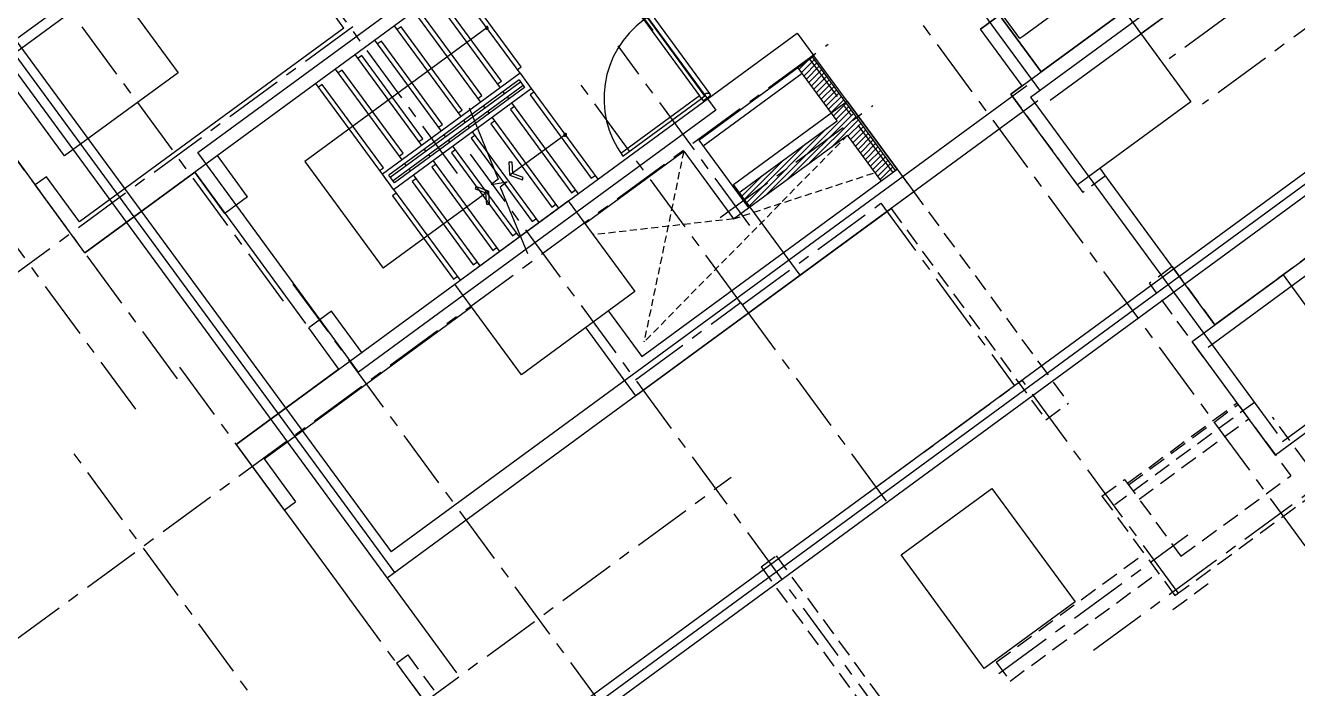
# Model space of a CAD drawing. Header units: millimetres. Extents: x 75184266 to 76346726, y -35077925 to -33679385.
# Drawn here: x 75481013 to 75494567, y -34980270 to -34973203 of the extents above; entities that cross this region are included whole.
import ezdxf

# ---------------------------------------------------------------- set-up
doc = ezdxf.new("R2010")
doc.units = ezdxf.units.MM
doc.header["$LTSCALE"] = 50
doc.header["$MEASUREMENT"] = 0
for name, pattern in [('CENTER', [2, 1.25, -0.25, 0.25, -0.25]), ('HID', [2.3, 1.5, -0.8]), ('HIDDEN2', [0.1875, 0.125, -0.0625]), ('XR-1F-PLAN$0$CEN', [62, 60, -1, 0, -1]), ('XR-1F-PLAN$0$HIDDEN', [0.375, 0.25, -0.125]), ('XR-지하3층$0$H', [1.3, 0.8, -0.5]), ('XR-지하3층$0$HIDDEN', [0.375, 0.25, -0.125])]:
    doc.linetypes.add(name, pattern=pattern)
doc.layers.get('Defpoints').update_dxf_attribs({"color": 51, "linetype": 'CONTINUOUS'})
for name, color, linetype in [('AA-MKXS', 3, 'CONTINUOUS'), ('CEN', 1, 'CENTER'), ('PLAN-ALL-DOOR', 4, 'CONTINUOUS'), ('XR-1F-PLAN$0$A-CEN02', 27, 'XR-1F-PLAN$0$CEN'), ('XR-1F-PLAN$0$A-DOR-FRAME', 7, 'CONTINUOUS'), ('XR-1F-PLAN$0$A-DOR-GL', 142, 'CONTINUOUS'), ('XR-1F-PLAN$0$A-DOR-HID', 9, 'XR-1F-PLAN$0$HIDDEN'), ('XR-1F-PLAN$0$A-DOR-TRACE', 8, 'CONTINUOUS'), ('XR-1F-PLAN$0$A-FRAME', 1, 'CONTINUOUS'), ('XR-1F-PLAN$0$A-HDCP7', 7, 'CONTINUOUS'), ('XR-1F-PLAN$0$A-WIN-ELE8', 8, 'CONTINUOUS'), ('XR-지하3층$0$CON', 2, 'CONTINUOUS')]:
    doc.layers.add(name, color=color, linetype=linetype)
doc.layers.add('건축', color=8, linetype='CONTINUOUS', plot=False)

# ---------------------------------------------------------------- blocks, each defined once
blk = doc.blocks.new('XR-1F-PLAN$0$A$C10B20476')
at = {"layer": 'Defpoints'}
for p, q in [((134, 35), (110, 35)), ((110, 35), (110, 0)), ((134, 35), (134, 0))]:
    blk.add_line(p, q, dxfattribs=at)
at = {"layer": 'XR-1F-PLAN$0$A-CEN02', "linetype": 'Continuous'}
blk.add_line((318, 80), (0, 80), dxfattribs=at)
at = {"layer": 'XR-1F-PLAN$0$A-FRAME'}
for p, q in [((144, 80), (110, 80)), ((110, 56), (144, 56)), ((110, 43), (144, 43)), ((144, 20), (134, 20))]:
    blk.add_line(p, q, dxfattribs=at)
for points in [[(88, 20), (88, 80)], [(110, 35), (110, 80)], [(122, 48), (144, 48), (144, 20), (238, 20), (238, 80), (144, 80), (144, 51), (122, 51), (122, 48)]]:
    blk.add_lwpolyline(points, dxfattribs=at)
blk = doc.blocks.new('XR-1F-PLAN$0$A$C491451C1')
at = {"layer": 'Defpoints'}
for p, q in [((15, 208), (-20, 208)), ((15, 184), (-20, 184)), ((15, 184), (15, 208)), ((45, 208), (45, 184)), ((45, 208), (80, 208)), ((45, 184), (80, 184))]:
    blk.add_line(p, q, dxfattribs=at)
at = {"layer": 'XR-1F-PLAN$0$A-CEN02', "linetype": 'Continuous'}
blk.add_line((30, 0), (30, 318), dxfattribs=at)
at = {"layer": 'XR-1F-PLAN$0$A-FRAME'}
for p, q in [((0, 174), (0, 184)), ((24, 208), (24, 174)), ((37, 208), (37, 174)), ((60, 174), (60, 184))]:
    blk.add_line(p, q, dxfattribs=at)
for points in [[(0, 230), (60, 230)], [(29, 196), (29, 174), (0, 174), (0, 80), (60, 80), (60, 174), (32, 174), (32, 196), (29, 196)], [(15, 208), (45, 208)]]:
    blk.add_lwpolyline(points, dxfattribs=at)
blk = doc.blocks.new('XR-1F-PLAN$0$A$C7F517DA1')
at = {"layer": 'XR-1F-PLAN$0$A-DOR-FRAME', "ltscale": 0.5, "elevation": 0}
for points in [[(50, 1675), (60, 1675), (60, 1690), (75, 1690), (75, 1675), (85, 1675), (85, 1775), (50, 1775)], [(50, 925), (10, 925), (10, 825), (50, 825)], [(990, 925), (950, 925), (950, 825), (990, 825)]]:
    blk.add_lwpolyline(points, close=True, dxfattribs=at)
blk.add_lwpolyline([(50, 875), (50, 975), (60, 975), (60, 960), (75, 960), (75, 975), (85, 975), (85, 875), (50, 875)], dxfattribs=at)
at = {"layer": 'XR-1F-PLAN$0$A-DOR-GL', "elevation": 0}
blk.add_lwpolyline([(62, 962), (72, 962), (72, 1687), (62, 1687)], close=True, dxfattribs=at)
at = {"layer": 'XR-1F-PLAN$0$A-DOR-HID', "ltscale": 2, "elevation": 0}
blk.add_lwpolyline([(50, 875), (50, 775), (60, 775), (60, 790), (75, 790), (75, 775), (85, 775), (85, 875), (50, 875)], dxfattribs=at)
for points in [[(62, 788), (72, 788), (72, 63), (62, 63)], [(50, 75), (60, 75), (60, 60), (75, 60), (75, 75), (85, 75), (85, -25), (50, -25)]]:
    blk.add_lwpolyline(points, close=True, dxfattribs=at)
at = {"layer": 'XR-1F-PLAN$0$A-DOR-HID', "ltscale": 2}
blk.add_arc((50, 875, 0), 900, 270, 0, dxfattribs=at)
at = {"layer": 'XR-1F-PLAN$0$A-DOR-TRACE'}
blk.add_arc((50, 875, 0), 900, 0, 90, dxfattribs=at)
at = {"layer": 'XR-1F-PLAN$0$A-WIN-ELE8'}
for p, q in [((85, 890, 0), (950, 890, 0)), ((85, 860, 0), (950, 860, 0))]:
    blk.add_line(p, q, dxfattribs=at)
blk = doc.blocks.new('SW-4.05')
at = {"layer": 'AA-MKXS', "ltscale": 0.5}
for p, q in [((0, -200), (0, 0)), ((3250, -200, 0), (3250, 0, 0))]:
    blk.add_line(p, q, dxfattribs=at)
at = {"layer": 'XR-1F-PLAN$0$A-DOR-GL', "elevation": 0}
for points in [[(1095, -154), (1095, -178), (2105, -178), (2105, -154)], [(3195, -154), (3195, -178), (2135, -178), (2135, -154)]]:
    blk.add_lwpolyline(points, close=True, dxfattribs=at)
at = {"layer": 'XR-1F-PLAN$0$A-FRAME'}
for p, q in [((10, -200), (10, -178)), ((70, -200), (70, -178)), ((2090, -200), (2090, -178)), ((2150, -200), (2150, -178)), ((3180, -200, 0), (3180, -178, 0)), ((3240, -200, 0), (3240, -178, 0))]:
    blk.add_line(p, q, dxfattribs=at)
at = {"layer": 'XR-1F-PLAN$0$A-HDCP7', "elevation": 0}
blk.add_lwpolyline([(1350, -200), (1050, -200), (1050, -215), (1350, -215)], close=True, dxfattribs=at)
at = {"layer": 'XR-1F-PLAN$0$A-WIN-ELE8'}
for p, q in [((2090, -50, 0), (1110, -50, 0)), ((3180, -50, 0), (2150, -50, 0)), ((3180, -200, 0), (1110, -200, 0))]:
    blk.add_line(p, q, dxfattribs=at)
at = {"layer": 'XR-1F-PLAN$0$A-DOR-FRAME', "ltscale": 600, "extrusion": (0, 0, -1), "xscale": -1, "zscale": -1, "rotation": 2.5358915e-09}
blk.add_blockref('XR-1F-PLAN$0$A$C7F517DA1', (-60, -1025, 0), dxfattribs=at)
at = {"layer": 'XR-1F-PLAN$0$A-FRAME', "extrusion": (0, 0, -1), "zscale": -1, "rotation": 90.00000000253594}
blk.add_blockref('XR-1F-PLAN$0$A$C10B20476', (10, -288, 0), dxfattribs=at)
at = {"layer": 'XR-1F-PLAN$0$A-FRAME', "ltscale": 0.5, "extrusion": (0, 0, -1), "xscale": -1, "zscale": -1, "rotation": 180}
for p in [(-1110, 30, 0), (-2150, 30, 0)]:
    blk.add_blockref('XR-1F-PLAN$0$A$C491451C1', p, dxfattribs=at)
at = {"layer": 'XR-1F-PLAN$0$A-FRAME', "xscale": -1, "rotation": 269.999999997464}
blk.add_blockref('XR-1F-PLAN$0$A$C10B20476', (3160, -288, 0), dxfattribs=at)
blk = doc.blocks.new('A$C5C415861-flat-1')
at = {"layer": 'PLAN-ALL-DOOR', "ltscale": 10}
for p, q in [((-546, 1036), (-546, -4)), ((-511, -4), (-511, 1036)), ((-576, -4), (-576, -104)), ((-546, -4), (-576, -4)), ((-576, -104), (-551, -104)), ((-551, -104), (-531, -74)), ((-546, -46), (-546, -4)), ((-531, -46), (-546, -46)), ((-531, -74), (-531, -46)), ((479, -74), (479, -46)), ((479, -46), (494, -46)), ((499, -104), (479, -74)), ((494, -46), (494, -4)), ((494, -4), (524, -4)), ((524, -104), (499, -104)), ((524, -4), (524, -104))]:
    blk.add_line(p, q, dxfattribs=at)
at = {"layer": 'PLAN-ALL-DOOR', "color": 8}
for p, q in [((499, -104), (-551, -104)), ((479, -46), (-531, -46)), ((494, -4), (-511, -4))]:
    blk.add_line(p, q, dxfattribs=at)
at = {"layer": 'PLAN-ALL-DOOR'}
blk.add_line((-546, -4), (-511, -4), dxfattribs=at)
at = {"layer": 'PLAN-ALL-DOOR', "color": 8, "ltscale": 10}
blk.add_arc((-546, -4), 1040, 0, 90, dxfattribs=at)
blk = doc.blocks.new('XR-지하3층$0$기둥 0620')
at = {"layer": 'XR-지하3층$0$CON', "ltscale": 0.5}
blk.add_lwpolyline([(-600, 0), (600, 0), (600, 1500), (-600, 1500)], close=True, dxfattribs=at)

msp = doc.modelspace()

# ---------------------------------------------------------------- hatches: boundary and pattern name
at = {"layer": '건축', "ltscale": 0.5}
h = msp.add_hatch(dxfattribs=at)
h.set_pattern_fill('ANSI31', color=256, scale=350, style=0)
h.set_pattern_definition([(45, (4164850.716, -747183.476), (-30.935921677, 30.935921677), [])])
h.paths.add_polyline_path([(75489773.7, -34974371.5), (75488717.3, -34975146.1), (75488604.9, -34974992.9), (75489661.4, -34974218.3), (75489244.5, -34973649.8), (75489397.7, -34973537.4), (75490284.7, -34974747.1), (75490131.5, -34974859.4)])

# ---------------------------------------------------------------- linework, layer by layer
at = {"layer": 'CEN', "ltscale": 10}
for p, q in [((75489544.9, -34971793.4), (75498387.4, -34983852.7)), ((75484499.9, -34973216.5), (75479218.2, -34977089.2)), ((75480060.5, -34980371.5), (75489564.6, -34973402.6)), ((75488732.1, -34975335.5), (75487327.2, -34973419.5)), ((75490256.5, -34974767.8), (75489363.6, -34973550)), ((75488414.1, -34975250.6), (75490043.6, -34974055.8)), ((75485750.6, -34974575.5), (75490269.7, -34980738.6)), ((75488651.1, -34976180.5), (75490126.9, -34975098.4)), ((75490126.9, -34975098.4), (75491552, -34977041.9)), ((75483863.6, -34975959.2), (75488370.8, -34982106.2)), ((75487512.4, -34976978.2), (75488633.4, -34976156.3)), ((75488633.4, -34976156.3), (75490194.5, -34978285.3)), ((75492394.5, -34979858.9), (75496879.4, -34976570.4)), ((75482653.9, -34976846.2), (75486979.1, -34982744.8)), ((75489979.4, -34978195), (75491632.6, -34976982.8)), ((75493293.9, -34979248.5), (75491632.6, -34976982.8)), ((75481899.5, -34982879.5), (75488533.3, -34978015.3)), ((75491383.8, -34980110.3), (75493399.3, -34978632.4))]:
    msp.add_line(p, q, dxfattribs=at)
for points in [[(75485615.7, -34974780.4), (75480509, -34967816)], [(75483760.9, -34976140.4), (75478955.8, -34969587.3)], [(75482188.3, -34977293.5), (75476901.3, -34970083.2)], [(75497902.3, -34970110.1), (75493199.9, -34973558.1)], [(75482631.9, -34976968.3), (75477826.8, -34970415.2)], [(75498257, -34970594), (75493554.7, -34974042)], [(75486412.5, -34971504), (75487696.3, -34973254.8)], [(75488633.4, -34976156.3), (75486871.6, -34973753.6)], [(75496524.6, -34976086.6), (75494371.8, -34977665.1)], [(75490327.1, -34989762.9), (75481484.6, -34977703.6)]]:
    msp.add_lwpolyline(points, dxfattribs=at)
at = {"layer": '건축', "ltscale": 0.5}
for p, q in [((75506108.4, -34966369.1), (75484531.9, -34982188.9)), ((75506167.6, -34966449.7), (75481284.5, -34984693.8)), ((75506226.7, -34966530.4), (75484650.2, -34982350.2)), ((75476387.3, -34967359), (75484946.2, -34979033.2)), ((75480905.9, -34973353.1), (75487526.4, -34968499.3)), ((75491511.6, -34973934.3), (75492721.2, -34973047.3)), ((75492721.2, -34973047.3), (75493430.8, -34974015)), ((75491682.5, -34973846.1), (75484908.6, -34978812.7)), ((75491800.8, -34974007.4), (75484865.5, -34979092.3)), ((75488559, -34974896.4), (75489768.6, -34974009.4)), ((75489768.6, -34974009.4), (75490478.2, -34974977.2)), ((75492221.1, -34974902), (75491511.6, -34973934.3)), ((75493430.8, -34974015), (75492221.1, -34974902)), ((75483380.2, -34975029.5, 0), (75483058, -34974589.9)), ((75489268.6, -34975864.1), (75488559, -34974896.4)), ((75485587.1, -34975959.1), (75486796.8, -34975072.1)), ((75486796.8, -34975072.1), (75487506.4, -34976039.8)), ((75490478.2, -34974977.2), (75489268.6, -34975864.1)), ((75486296.7, -34976926.8), (75485587.1, -34975959.1)), ((75487506.4, -34976039.8), (75486296.7, -34976926.8)), ((75484595.4, -34976686.7), (75484273.1, -34976247.2, 0)), ((75484353.5, -34976864.1), (75484031.2, -34976424.6))]:
    msp.add_line(p, q, dxfattribs=at)
at = {"layer": '건축', "linetype": 'HIDDEN2', "ltscale": 30}
for p, q in [((75484404.7, -34973230.4), (75483106.8, -34971460.3)), ((75490300.8, -34974735.2), (75492128, -34977227.1)), ((75492522.2, -34974805.2), (75492280.3, -34974982.6)), ((75492522.2, -34974805.2), (75492463.1, -34974724.6)), ((75490236.3, -34975154.6), (75491886.1, -34977404.5)), ((75491886.1, -34977404.5), (75492128, -34977227.1)), ((75494228.7, -34977639.9), (75494494.8, -34978002.7)), ((75492483.3, -34978219), (75492725.2, -34978041.6)), ((75492725.2, -34978041.6), (75493325.4, -34978860.2)), ((75493260.9, -34979279.5), (75494914.1, -34978067.3)), ((75493325.4, -34978860.2), (75494494.8, -34978002.7)), ((75492483.3, -34978219), (75493260.9, -34979279.5)), ((75488850.9, -34978972.8), (75489012.2, -34978854.5)), ((75489012.2, -34978854.5), (75490242.2, -34980531.9)), ((75491356.1, -34979987.9), (75492932.7, -34978831.9)), ((75488850.9, -34978972.8), (75489921.2, -34980432.5)), ((75491504, -34980189.6), (75493080.5, -34979033.5)), ((75484965.6, -34979998.9), (75485086.6, -34979910.2)), ((75485086.6, -34979910.2), (75485530.1, -34980515)), ((75484965.6, -34979998.9), (75485409.1, -34980603.7)), ((75491356.1, -34979987.9), (75491504, -34980189.6))]:
    msp.add_line(p, q, dxfattribs=at)
at = {"layer": '건축'}
for p, q in [((75486864.4, -34971798.9), (75481646.7, -34975624.8)), ((75492898.6, -34973289.2), (75494108.3, -34972402.2)), ((75491189, -34973240.7), (75491390.6, -34973092.9)), ((75491834.1, -34973697.7), (75491390.6, -34973092.9)), ((75484404.7, -34973230.4), (75481590.3, -34975294.1)), ((75483256.7, -34977668.3), (75489236.5, -34973283.6)), ((75489236.5, -34973283.6), (75489413.8, -34973525.6)), ((75491632.5, -34973845.6), (75491189, -34973240.7)), ((75488188.1, -34974424.4), (75489413.8, -34973525.6)), ((75486283.6, -34973712.8), (75484815.9, -34974789)), ((75486283.6, -34973712.8), (75486401.9, -34973874)), ((75488232.4, -34974484.9), (75489288.8, -34973710.2)), ((75484934.2, -34974950.2), (75486401.9, -34973874)), ((75491721.2, -34973966.5), (75494349.6, -34977551.2)), ((75488188.1, -34974424.4), (75488717.3, -34975146.1)), ((75486974.4, -34975314.3), (75488026.8, -34974542.6)), ((75488026.8, -34974542.6), (75488556, -34975264.4)), ((75481238.4, -34974814.3), (75481117.5, -34974903)), ((75481590.3, -34975294.1), (75481238.4, -34974814.3)), ((75487579.1, -34976730.9), (75490300.8, -34974735.2)), ((75481646.7, -34975624.8), (75481117.5, -34974903)), ((75483380.2, -34975029.5, 0), (75483138.3, -34975206.9, 0)), ((75487514.6, -34977150.3), (75490236.3, -34975154.6)), ((75488556, -34975264.4), (75488717.3, -34975146.1)), ((75483555.1, -34977821.5), (75485764.7, -34976201.3)), ((75484273.1, -34976247.2, 0), (75484031.2, -34976424.6, 0)), ((75487224.1, -34976246.8), (75487579.1, -34976730.9)), ((75486982.2, -34976424.2), (75487514.6, -34977150.3)), ((75483256.7, -34977668.3), (75483771.2, -34978369.9)), ((75483555.1, -34977821.5), (75483892.1, -34978281.2)), ((75483771.2, -34978369.9), (75483892.1, -34978281.2))]:
    msp.add_line(p, q, dxfattribs=at)
at = {"layer": '건축', "ltscale": 100}
for p, q in [((75480787.6, -34973191.8), (75484908.6, -34978812.7)), ((75480626.3, -34973310.1), (75484865.5, -34979092.3))]:
    msp.add_line(p, q, dxfattribs=at)
at = {"layer": '건축', "ltscale": 3}
for p, q in [((75490284.7, -34974747.1), (75489397.7, -34973537.4)), ((75489661.4, -34974218.3), (75489244.5, -34973649.8)), ((75488604.9, -34974992.9), (75489661.4, -34974218.3)), ((75488717.3, -34975146.1), (75489773.7, -34974371.5)), ((75490131.5, -34974859.4), (75489773.7, -34974371.5))]:
    msp.add_line(p, q, dxfattribs=at)
at = {"layer": '건축', "linetype": 'HID'}
for p, q in [((75489773.7, -34974371.5), (75487602.8, -34976577.2)), ((75488026.8, -34974542.6), (75487602.8, -34976577.2)), ((75488556, -34975264.4), (75490066.4, -34974770.7)), ((75488556, -34975264.4), (75487061.6, -34975433.2))]:
    msp.add_line(p, q, dxfattribs=at)
at = {"layer": '건축', "linetype": 'XR-지하3층$0$HIDDEN', "ltscale": 100}
msp.add_line((75484865.5, -34979092.3), (75496500.5, -34994962.1), dxfattribs=at)
at = {"layer": '건축', "linetype": 'XR-지하3층$0$H', "ltscale": 50}
for points in [[(75497658.8, -34973481.7), (75493687.1, -34976393.9), (75491930.9, -34973998.8), (75494108.3, -34972402.2), (75489951.3, -34966733), (75487773.9, -34968329.6), (75486520.3, -34966619.9), (75485935.6, -34967048.6), (75484714.6, -34965383.3), (75485783.1, -34964599.8), (75481135.3, -34958261.2), (75480167.6, -34958970.8), (75477855.5, -34955817.6), (75471468.6, -34960500.9)], [(75471274.9, -34962409.9), (75477622.7, -34971067), (75478066.3, -34970741.8), (75481646.7, -34975624.8), (75482816, -34974767.3), (75484353.5, -34976864.1), (75483256.7, -34977668.3), (75486485.3, -34982071.4), (75485316, -34982928.8), (75489334, -34988408.6), (75490906.6, -34987255.5), (75491388.5, -34987912.8), (75494549.7, -34985594.8), (75494183.1, -34985094.8), (75499336.2, -34981316.3)]]:
    msp.add_lwpolyline(points, dxfattribs=at)
at = {"layer": '건축'}
for points in [[(75491390.6, -34973092.9), (75491834.1, -34973697.7), (75493688.9, -34972337.7), (75490791.5, -34968386.2), (75488936.7, -34969746.2), (75489380.2, -34970351)], [(75491822, -34973892.6), (75488761.9, -34969719.3)], [(75491721.2, -34973966.5), (75493898.6, -34972370)], [(75493688.9, -34972337.7), (75491834.1, -34973697.7)], [(75486283.6, -34973712.8), (75485574.1, -34972745)], [(75486254.1, -34973672.4), (75486294.4, -34973642.9), (75485643.9, -34972755.8), (75485603.6, -34972785.4)], [(75486074, -34973866.5), (75485364.4, -34972898.8)], [(75486044.4, -34973826.2), (75486084.7, -34973796.6), (75485434.3, -34972909.5), (75485394, -34972939.1)], [(75485864.3, -34974020.2), (75485154.7, -34973052.5)], [(75485834.7, -34973979.9), (75485875.1, -34973950.4), (75485224.6, -34973063.3), (75485184.3, -34973092.8)], [(75485654.6, -34974174), (75484945, -34973206.3)], [(75491390.6, -34973092.9), (75491189, -34973240.7)], [(75485928.9, -34973228.9), (75483989.4, -34974651)], [(75485625.1, -34974133.7), (75485665.4, -34974104.1), (75485014.9, -34973217), (75484974.6, -34973246.6)], [(75485444.9, -34974327.7), (75484735.4, -34973360)], [(75485415.4, -34974287.4), (75485455.7, -34974257.8), (75484805.3, -34973370.8), (75484764.9, -34973400.3)], [(75485235.3, -34974481.5), (75484525.7, -34973513.7)], [(75485205.7, -34974441.2), (75485246, -34974411.6), (75484595.6, -34973524.5), (75484555.3, -34973554.1)], [(75485025.6, -34974635.2), (75484316, -34973667.5)], [(75484996, -34974594.9), (75485036.4, -34974565.3), (75484385.9, -34973678.2), (75484345.6, -34973707.8)], [(75484815.9, -34974789), (75484106.3, -34973821.2)], [(75484786.4, -34974748.6), (75484826.7, -34974719.1), (75484176.2, -34973832), (75484135.9, -34973861.6)], [(75486272.9, -34973782.6), (75484885.8, -34974799.7)], [(75484900.6, -34974819.9), (75486287.7, -34973802.8)], [(75486317.2, -34973843.1), (75484930.2, -34974860.2)], [(75486332, -34973863.3), (75484944.9, -34974880.4)], [(75486272.9, -34973782.6), (75486332, -34973863.3)], [(75486401.9, -34973874), (75487111.5, -34974841.8)], [(75486118.3, -34973927), (75486103.5, -34973906.8)], [(75486147.9, -34973967.3), (75486162.7, -34973987.5)], [(75486431.5, -34973914.4), (75486391.1, -34973943.9), (75487041.6, -34974831), (75487081.9, -34974801.5)], [(75485741.5, -34974081.3), (75486050.9, -34974841.8), (75485973.6, -34974898.4), (75486147.3, -34974869.4), (75486070, -34974926.1), (75486363.8, -34975631.8)], [(75485908.6, -34974080.7), (75485893.9, -34974060.6)], [(75485938.2, -34974121.1), (75485953, -34974141.2)], [(75486221.8, -34974068.1), (75486181.5, -34974097.7), (75486831.9, -34974984.8), (75486872.2, -34974955.2)], [(75486192.2, -34974027.8), (75486901.8, -34974995.5)], [(75485699, -34974234.5), (75485684.2, -34974214.3)], [(75485728.5, -34974274.8), (75485743.3, -34974295)], [(75486012.1, -34974221.9), (75485971.8, -34974251.4), (75486622.3, -34975138.5), (75486662.6, -34975108.9)], [(75485982.6, -34974181.5), (75486692.1, -34975149.3)], [(75485489.3, -34974388.2), (75485474.5, -34974368.1)], [(75485518.9, -34974428.5), (75485533.6, -34974448.7)], [(75485802.5, -34974375.6), (75485762.1, -34974405.2), (75486412.6, -34975292.2), (75486452.9, -34975262.7)], [(75485772.9, -34974335.3), (75486482.5, -34975303)], [(75486764.1, -34974368), (75486175.4, -34974799.7)], [(75485279.6, -34974542), (75485264.8, -34974521.8)], [(75485592.8, -34974529.3), (75485552.5, -34974558.9), (75486202.9, -34975446), (75486243.2, -34975416.4)], [(75485563.2, -34974489), (75486272.8, -34975456.7)], [(75483989.4, -34974651), (75484824.6, -34975790.1)], [(75485070, -34974695.7), (75485055.2, -34974675.5)], [(75485309.2, -34974582.3), (75485324, -34974602.4)], [(75485383.1, -34974683.1), (75485342.8, -34974712.7), (75485993.2, -34975599.7), (75486033.6, -34975570.2)], [(75485353.5, -34974642.8), (75486063.1, -34975610.5)], [(75486175.4, -34974799.7), (75486168.5, -34974656.2), (75486194.1, -34974656.7), (75486201.7, -34974780.4)], [(75484934.2, -34974950.2), (75484815.9, -34974789)], [(75484904.6, -34974909.9), (75484845.5, -34974829.3)], [(75484944.9, -34974880.4), (75484885.8, -34974799.7)], [(75485099.5, -34974736), (75485114.3, -34974756.2)], [(75485173.4, -34974836.8), (75485133.1, -34974866.4), (75485783.6, -34975753.5), (75485823.9, -34975723.9)], [(75485143.9, -34974796.5), (75485853.4, -34975764.2)], [(75486175.4, -34974799.7), (75486310.2, -34974849.4), (75486317.3, -34974824.8), (75486201.7, -34974780.4)], [(75485946.3, -34974967.6), (75484824.6, -34975790.1)], [(75484934.2, -34974950.2), (75485643.8, -34975918)], [(75485946.3, -34974967.6), (75485811.5, -34974917.9), (75485804.4, -34974942.5), (75485920, -34974986.9)], [(75485946.3, -34974967.6), (75485953.2, -34975111.1), (75485927.6, -34975110.6), (75485920, -34974986.9)], [(75484963.8, -34974990.6), (75484923.4, -34975020.1), (75485573.9, -34975907.2), (75485614.2, -34975877.7)], [(75495743.5, -34975072.1), (75493614.5, -34976633.2)]]:
    msp.add_lwpolyline(points, dxfattribs=at)
for points in [[(75493005.1, -34972318.3), (75491650.3, -34973311.7), (75491650.3, -34973311.7), (75491610, -34973341.3), (75490510.1, -34971841.3), (75490550.4, -34971811.8), (75490550.4, -34971811.8), (75491905.3, -34970818.3)], [(75484563.1, -34976896.4), (75482848.3, -34974557.7), (75486654.7, -34971766.7), (75488369.5, -34974105.3)]]:
    msp.add_lwpolyline(points, close=True, dxfattribs=at)
for points in [[(75485937.7, -34973241, 1), (75485920, -34973216.8, 1)], [(75486773, -34974380.1, 1), (75486755.2, -34974355.9, 1)]]:
    msp.add_lwpolyline(points, format="xyb", close=True, dxfattribs=at)
at = {"layer": '건축', "ltscale": 0.5}
for points in [[(75490300.8, -34974735.2), (75489413.8, -34973525.6)], [(75483138.3, -34975206.9), (75482816, -34974767.3)]]:
    msp.add_lwpolyline(points, dxfattribs=at)
at = {"layer": '건축', "linetype": 'HIDDEN2', "ltscale": 30}
for points in [[(75491632.5, -34973845.6), (75491511.6, -34973934.3), (75492280.3, -34974982.6)], [(75492522.2, -34974805.2), (75492280.3, -34974982.6)], [(75495654.8, -34974951.1), (75493687.1, -34976393.9)], [(75495654.8, -34974951.1), (75493687.1, -34976393.9)], [(75493231.8, -34975773), (75492989.9, -34975950.4)], [(75493231.8, -34975773), (75492989.9, -34975950.4)], [(75493231.8, -34975773), (75493687.1, -34976393.9)], [(75494228.7, -34977639.9), (75492989.9, -34975950.4)], [(75494107.2, -34977220.5), (75492619.3, -34978311.5)], [(75492754.8, -34978082), (75493924.1, -34977224.5)], [(75492766.6, -34978098.1), (75493936, -34977240.7)], [(75492879, -34978251.3), (75494048.3, -34977393.9)], [(75494818.9, -34978081.3), (75494301.8, -34977376)], [(75493238.3, -34979426.3), (75493629.3, -34979139.5)]]:
    msp.add_lwpolyline(points, dxfattribs=at)

# ---------------------------------------------------------------- block references
at = {"layer": '건축', "xscale": -1, "rotation": 306.2470331589655}
msp.add_blockref('SW-4.05', (75480787.6, -34973191.8, 0), dxfattribs=at)
at = {"layer": '건축', "extrusion": (0, 0, -1), "zscale": -1}
for p, rotation in [((-75481075.1, -34974109.5), 53.74852489864502), ((-75494816, -34977426.2), 323.7485243019598), ((-75491713.7, -34979701), 323.7485243019598)]:
    msp.add_blockref('XR-지하3층$0$기둥 0620', p, dxfattribs=dict(at, rotation=rotation))
at = {"layer": '건축', "rotation": 126.2506746430345}
msp.add_blockref('A$C5C415861-flat-1', (75487891.1, -34973543.6), dxfattribs=at)

doc.saveas('drawing.dxf')
